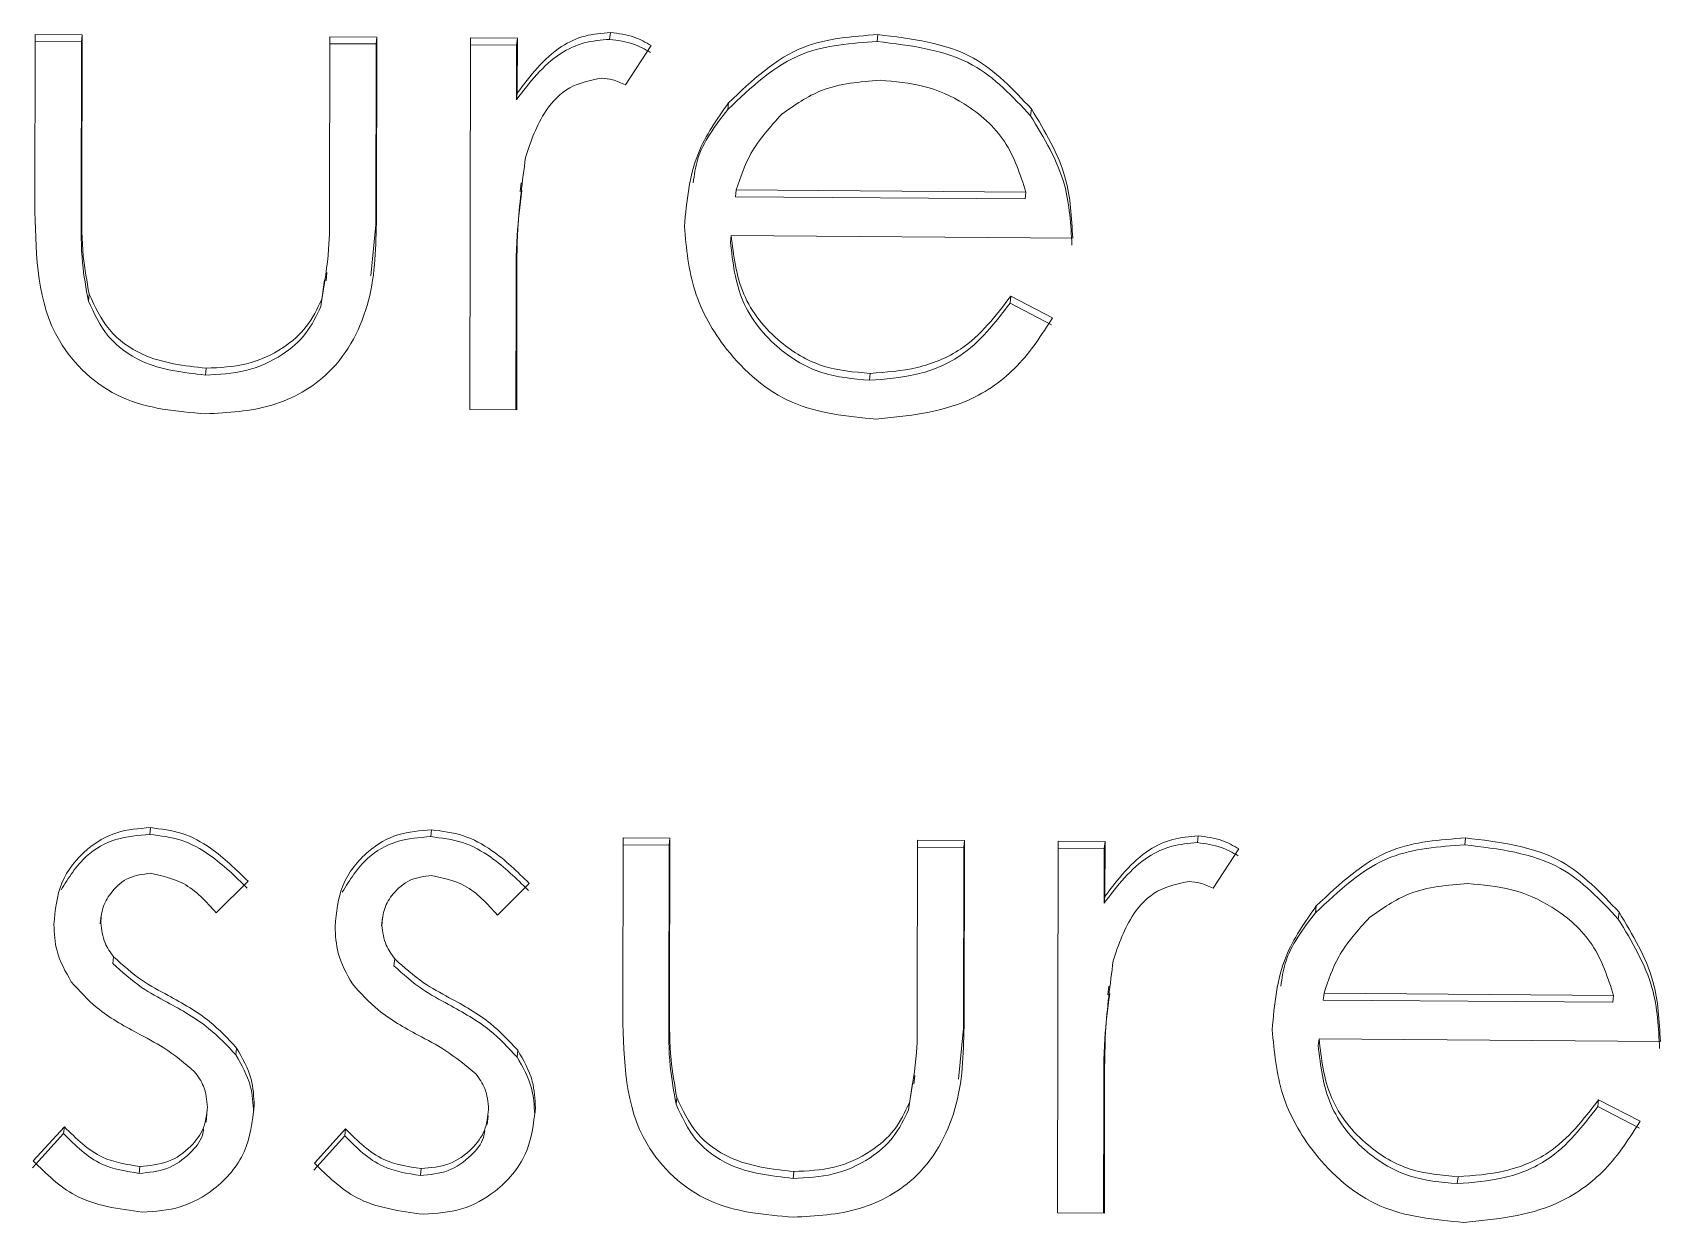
# Model space of a CAD drawing. Extents: x 766778 to 845620, y 133762 to 209800.
# Drawn here: x 788379.12 to 788390.03, y 190698.49 to 190706.46 of the extents above; entities that cross this region are included whole.
import ezdxf

# ---------------------------------------------------------------- set-up
doc = ezdxf.new("R2010")
doc.units = 0
doc.header["$MEASUREMENT"] = 0
doc.layers.get('0').update_dxf_attribs({"color": 1, "linetype": 'CONTINUOUS'})

# ---------------------------------------------------------------- blocks, each defined once
blk = doc.blocks.new('fifui')
at = {"color": 252, "linetype": 'Continuous', "lineweight": 5}
for p, q in [((405101.026, -8303.233), (405101.032, -8303.187)), ((405097.178, -8303.208), (405097.492, -8303.21)), ((405097.178, -8304.397), (405097.178, -8303.208)), ((405097.178, -8303.254), (405097.487, -8303.256)), ((405097.487, -8303.256), (405097.492, -8303.21)), ((405097.487, -8303.256), (405097.487, -8304.41)), ((405097.492, -8303.21), (405097.492, -8304.364)), ((405099.152, -8303.22), (405099.466, -8303.222)), ((405099.152, -8304.374), (405099.152, -8303.22)), ((405099.152, -8303.266), (405099.461, -8303.267)), ((405099.461, -8303.267), (405099.466, -8303.222)), ((405099.461, -8303.267), (405099.461, -8304.479)), ((405099.466, -8303.222), (405099.466, -8304.434)), ((405100.094, -8303.225), (405100.408, -8303.227)), ((405100.094, -8305.715), (405100.094, -8303.225)), ((405100.094, -8303.271), (405100.403, -8303.273)), ((405100.403, -8303.273), (405100.408, -8303.227)), ((405100.403, -8303.273), (405100.403, -8303.639)), ((405100.408, -8303.227), (405100.408, -8303.594)), ((405101.305, -8303.274), (405101.133, -8303.538)), ((405102.818, -8303.244), (405102.823, -8303.198)), ((405100.403, -8303.639), (405100.408, -8303.594)), ((405101.818, -8303.702), (405101.824, -8303.656)), ((405103.847, -8303.74), (405103.853, -8303.694)), ((405100.435, -8304.195), (405100.428, -8304.253)), ((405101.871, -8304.286), (405101.876, -8304.241)), ((405101.876, -8304.241), (405103.817, -8304.252)), ((405103.812, -8304.298), (405103.817, -8304.252)), ((405101.871, -8304.286), (405103.812, -8304.298)), ((405099.461, -8304.479), (405099.429, -8304.822)), ((405101.838, -8304.592), (405101.843, -8304.546)), ((405104.131, -8304.56), (405101.843, -8304.546)), ((405099.129, -8304.855), (405099.135, -8304.798)), ((405099.095, -8305.027), (405099.119, -8304.848)), ((405100.403, -8304.926), (405100.403, -8305.717)), ((405100.408, -8304.88), (405100.408, -8305.717)), ((405097.537, -8304.993), (405097.542, -8304.947)), ((405099.095, -8305.027), (405099.1, -8304.981)), ((405103.712, -8304.996), (405103.717, -8304.95)), ((405103.712, -8304.996), (405103.991, -8305.141)), ((405103.717, -8304.95), (405103.996, -8305.095)), ((405098.322, -8305.488), (405098.327, -8305.442)), ((405102.771, -8305.515), (405102.776, -8305.469)), ((405100.408, -8305.717), (405100.094, -8305.715)), ((405097.954, -8308.568), (405097.959, -8308.522)), ((405099.838, -8308.579), (405099.843, -8308.534)), ((405101.126, -8308.585), (405101.44, -8308.587)), ((405101.126, -8309.774), (405101.126, -8308.585)), ((405101.126, -8308.631), (405101.434, -8308.633)), ((405101.434, -8308.633), (405101.44, -8308.587)), ((405101.434, -8308.633), (405101.434, -8309.787)), ((405101.44, -8308.587), (405101.44, -8309.742)), ((405103.099, -8308.597), (405103.413, -8308.599)), ((405103.099, -8309.752), (405103.099, -8308.597)), ((405103.408, -8308.645), (405103.413, -8308.599)), ((405103.413, -8308.599), (405103.413, -8309.811)), ((405104.041, -8308.602), (405104.355, -8308.604)), ((405104.041, -8311.092), (405104.041, -8308.602)), ((405104.35, -8308.65), (405104.355, -8308.604)), ((405104.355, -8308.604), (405104.355, -8308.971)), ((405104.974, -8308.61), (405104.979, -8308.564)), ((405106.765, -8308.621), (405106.77, -8308.575)), ((405103.099, -8308.643), (405103.408, -8308.645)), ((405103.408, -8308.645), (405103.408, -8309.857)), ((405104.041, -8308.648), (405104.35, -8308.65)), ((405104.35, -8308.65), (405104.35, -8309.017)), ((405105.252, -8308.651), (405105.08, -8308.915)), ((405098.614, -8308.88), (405098.401, -8309.093)), ((405100.498, -8308.892), (405100.285, -8309.104)), ((405104.35, -8309.017), (405104.355, -8308.971)), ((405105.766, -8309.079), (405105.771, -8309.033)), ((405107.795, -8309.117), (405107.8, -8309.071)), ((405097.631, -8309.111), (405097.624, -8309.168)), ((405099.515, -8309.122), (405099.508, -8309.18)), ((405097.708, -8309.433), (405097.714, -8309.388)), ((405099.592, -8309.445), (405099.598, -8309.399)), ((405104.382, -8309.572), (405104.376, -8309.63)), ((405105.818, -8309.664), (405105.824, -8309.618)), ((405105.824, -8309.618), (405107.764, -8309.629)), ((405105.818, -8309.664), (405107.759, -8309.675)), ((405107.759, -8309.675), (405107.764, -8309.629)), ((405103.408, -8309.857), (405103.376, -8310.199)), ((405105.785, -8309.969), (405105.791, -8309.923)), ((405108.078, -8309.937), (405105.791, -8309.923)), ((405098.534, -8310.044), (405098.539, -8309.998)), ((405100.418, -8310.056), (405100.423, -8310.01)), ((405103.042, -8310.404), (405103.067, -8310.225)), ((405103.076, -8310.232), (405103.083, -8310.175)), ((405104.355, -8310.257), (405104.355, -8311.094)), ((405098.653, -8310.43), (405098.658, -8310.384)), ((405101.484, -8310.37), (405101.489, -8310.324)), ((405103.042, -8310.404), (405103.047, -8310.358)), ((405104.35, -8310.303), (405104.35, -8311.094)), ((405107.66, -8310.373), (405107.665, -8310.328)), ((405107.66, -8310.373), (405107.939, -8310.518)), ((405107.665, -8310.328), (405107.944, -8310.472)), ((405098.335, -8310.495), (405098.341, -8310.438)), ((405100.219, -8310.507), (405100.225, -8310.449)), ((405100.537, -8310.441), (405100.542, -8310.395)), ((405097.173, -8310.803), (405097.381, -8310.574)), ((405097.178, -8310.757), (405097.386, -8310.528)), ((405097.381, -8310.574), (405097.386, -8310.528)), ((405099.057, -8310.815), (405099.265, -8310.585)), ((405099.062, -8310.769), (405099.27, -8310.539)), ((405099.265, -8310.585), (405099.27, -8310.539)), ((405097.888, -8310.839), (405097.893, -8310.793)), ((405099.772, -8310.85), (405099.777, -8310.804)), ((405102.269, -8310.865), (405102.274, -8310.819)), ((405106.718, -8310.892), (405106.724, -8310.846)), ((405104.355, -8311.094), (405104.041, -8311.092))]:
    blk.add_line(p, q, dxfattribs=at)
for points, knots in [([(405100.408, -8303.594), (405100.496, -8303.477), (405100.618, -8303.315), (405100.859, -8303.201), (405100.974, -8303.192), (405101.032, -8303.187)], [0, 0, 0, 0, 0.558789, 0.779483, 1, 1, 1, 1]), ([(405101.032, -8303.187), (405101.086, -8303.194), (405101.183, -8303.206), (405101.268, -8303.253), (405101.305, -8303.274)], [0, 0, 0, 0, 0.559241, 1, 1, 1, 1]), ([(405100.403, -8303.639), (405100.491, -8303.523), (405100.613, -8303.361), (405100.853, -8303.247), (405100.969, -8303.238), (405101.026, -8303.233)], [0, 0, 0, 0, 0.558789, 0.779478, 1, 1, 1, 1]), ([(405101.026, -8303.233), (405101.081, -8303.24), (405101.178, -8303.252), (405101.262, -8303.299), (405101.3, -8303.32)], [0, 0, 0, 0, 0.559232, 1, 1, 1, 1]), ([(405101.818, -8303.702), (405101.975, -8303.552), (405102.256, -8303.285), (405102.646, -8303.256), (405102.818, -8303.244)], [0, 0, 0, 0, 0.558576, 1, 1, 1, 1]), ([(405101.824, -8303.656), (405101.981, -8303.507), (405102.262, -8303.239), (405102.651, -8303.211), (405102.823, -8303.198)], [0, 0, 0, 0, 0.558572, 1, 1, 1, 1]), ([(405102.818, -8303.244), (405103.045, -8303.271), (405103.452, -8303.319), (405103.726, -8303.611), (405103.847, -8303.74)], [0, 0, 0, 0, 0.558913, 1, 1, 1, 1]), ([(405102.823, -8303.198), (405103.05, -8303.225), (405103.457, -8303.273), (405103.732, -8303.565), (405103.853, -8303.694)], [0, 0, 0, 0, 0.558918, 1, 1, 1, 1]), ([(405100.972, -8303.493), (405100.898, -8303.508), (405100.75, -8303.538), (405100.559, -8303.738), (405100.5, -8303.917), (405100.464, -8304.026)], [0, 0, 0, 0, 0.278346, 0.558776, 1, 1, 1, 1]), ([(405101.133, -8303.538), (405101.104, -8303.525), (405101.053, -8303.501), (405100.997, -8303.495), (405100.972, -8303.493)], [0, 0, 0, 0, 0.560411, 1, 1, 1, 1]), ([(405102.839, -8303.504), (405102.704, -8303.515), (405102.461, -8303.534), (405102.266, -8303.672), (405102.18, -8303.733)], [0, 0, 0, 0, 0.5594636, 1, 1, 1, 1]), ([(405103.817, -8304.252), (405103.779, -8304.134), (405103.702, -8303.898), (405103.433, -8303.66), (405103.136, -8303.528), (405102.938, -8303.512), (405102.839, -8303.504)], [0, 0, 0, 0, 0.280138, 0.559195, 0.779601, 1, 1, 1, 1]), ([(405101.529, -8304.486), (405101.545, -8304.317), (405101.573, -8304.014), (405101.747, -8303.766), (405101.824, -8303.656)], [0, 0, 0, 0, 0.559429, 1, 1, 1, 1]), ([(405101.588, -8304.193), (405101.595, -8304.141), (405101.62, -8303.959), (405101.736, -8303.809), (405101.818, -8303.702)], [0, 0, 0, 0, 0.281863, 1, 1, 1, 1]), ([(405102.18, -8303.733), (405102.104, -8303.817), (405101.968, -8303.967), (405101.904, -8304.157), (405101.876, -8304.241)], [0, 0, 0, 0, 0.558792, 1, 1, 1, 1]), ([(405103.853, -8303.694), (405103.944, -8303.845), (405104.107, -8304.113), (405104.124, -8304.423), (405104.131, -8304.56)], [0, 0, 0, 0, 0.558898, 1, 1, 1, 1]), ([(405103.847, -8303.74), (405103.939, -8303.89), (405104.101, -8304.159), (405104.118, -8304.469), (405104.126, -8304.606)], [0, 0, 0, 0, 0.5588909, 1, 1, 1, 1]), ([(405100.464, -8304.026), (405100.443, -8304.185), (405100.406, -8304.468), (405100.407, -8304.754), (405100.408, -8304.88)], [0, 0, 0, 0, 0.559642, 1, 1, 1, 1]), ([(405100.44, -8304.248), (405100.428, -8304.348), (405100.4, -8304.573), (405100.402, -8304.8), (405100.403, -8304.926)], [0, 0, 0, 0, 0.444781, 1, 1, 1, 1]), ([(405097.492, -8304.364), (405097.492, -8304.474), (405097.491, -8304.67), (405097.527, -8304.862), (405097.542, -8304.947)], [0, 0, 0, 0, 0.560377, 1, 1, 1, 1]), ([(405099.1, -8304.981), (405099.119, -8304.868), (405099.153, -8304.668), (405099.152, -8304.464), (405099.152, -8304.374)], [0, 0, 0, 0, 0.559375, 1, 1, 1, 1]), ([(405098.324, -8305.748), (405098.13, -8305.732), (405097.742, -8305.7), (405097.198, -8305.198), (405097.186, -8304.701), (405097.178, -8304.397)], [0, 0, 0, 0, 0.280971, 0.559783, 1, 1, 1, 1]), ([(405097.487, -8304.41), (405097.487, -8304.52), (405097.486, -8304.715), (405097.521, -8304.908), (405097.537, -8304.993)], [0, 0, 0, 0, 0.560377, 1, 1, 1, 1]), ([(405099.466, -8304.434), (405099.463, -8304.62), (405099.457, -8304.989), (405099.211, -8305.474), (405098.774, -8305.723), (405098.474, -8305.74), (405098.324, -8305.748)], [0, 0, 0, 0, 0.281502, 0.559651, 0.779296, 1, 1, 1, 1]), ([(405102.815, -8305.775), (405102.621, -8305.757), (405102.233, -8305.72), (405101.814, -8305.354), (405101.571, -8304.928), (405101.543, -8304.633), (405101.529, -8304.486)], [0, 0, 0, 0, 0.27989, 0.558858, 0.779464, 1, 1, 1, 1]), ([(405101.838, -8304.592), (405101.854, -8304.727), (405101.886, -8304.997), (405102.134, -8305.303), (405102.444, -8305.487), (405102.662, -8305.505), (405102.771, -8305.515)], [0, 0, 0, 0, 0.279972, 0.55936, 0.779532, 1, 1, 1, 1]), ([(405101.843, -8304.546), (405101.859, -8304.681), (405101.892, -8304.951), (405102.139, -8305.257), (405102.449, -8305.441), (405102.667, -8305.46), (405102.776, -8305.469)], [0, 0, 0, 0, 0.279961, 0.559355, 0.779522, 1, 1, 1, 1]), ([(405097.537, -8304.993), (405097.575, -8305.076), (405097.653, -8305.244), (405097.934, -8305.445), (405098.175, -8305.472), (405098.322, -8305.488)], [0, 0, 0, 0, 0.280114, 0.560553, 1, 1, 1, 1]), ([(405097.542, -8304.947), (405097.581, -8305.03), (405097.658, -8305.198), (405097.939, -8305.399), (405098.18, -8305.426), (405098.327, -8305.442)], [0, 0, 0, 0, 0.280121, 0.560545, 1, 1, 1, 1]), ([(405098.322, -8305.488), (405098.413, -8305.483), (405098.595, -8305.474), (405098.827, -8305.369), (405099.004, -8305.216), (405099.065, -8305.09), (405099.095, -8305.027)], [0, 0, 0, 0, 0.280271, 0.560011, 0.780071, 1, 1, 1, 1]), ([(405098.327, -8305.442), (405098.418, -8305.438), (405098.6, -8305.428), (405098.833, -8305.323), (405099.009, -8305.17), (405099.07, -8305.044), (405099.1, -8304.981)], [0, 0, 0, 0, 0.280271, 0.560004, 0.780073, 1, 1, 1, 1]), ([(405102.771, -8305.515), (405102.877, -8305.507), (405103.088, -8305.491), (405103.447, -8305.344), (405103.612, -8305.128), (405103.712, -8304.996)], [0, 0, 0, 0, 0.280534, 0.560962, 1, 1, 1, 1]), ([(405102.776, -8305.469), (405102.882, -8305.461), (405103.093, -8305.445), (405103.452, -8305.298), (405103.617, -8305.082), (405103.717, -8304.95)], [0, 0, 0, 0, 0.280528, 0.560961, 1, 1, 1, 1]), ([(405103.996, -8305.095), (405103.925, -8305.207), (405103.782, -8305.431), (405103.38, -8305.718), (405103.029, -8305.753), (405102.815, -8305.775)], [0, 0, 0, 0, 0.280927, 0.561409, 1, 1, 1, 1]), ([(405097.313, -8309.172), (405097.322, -8309.076), (405097.341, -8308.886), (405097.511, -8308.669), (405097.728, -8308.539), (405097.882, -8308.528), (405097.959, -8308.522)], [0, 0, 0, 0, 0.279937, 0.559422, 0.779602, 1, 1, 1, 1]), ([(405097.959, -8308.522), (405098.031, -8308.531), (405098.175, -8308.547), (405098.403, -8308.674), (405098.534, -8308.802), (405098.614, -8308.88)], [0, 0, 0, 0, 0.279551, 0.559701, 1, 1, 1, 1]), ([(405097.361, -8308.94), (405097.411, -8308.859), (405097.501, -8308.713), (405097.724, -8308.585), (405097.877, -8308.574), (405097.954, -8308.568)], [0, 0, 0, 0, 0.3881673, 0.693933, 1, 1, 1, 1]), ([(405097.954, -8308.568), (405098.026, -8308.576), (405098.169, -8308.593), (405098.398, -8308.72), (405098.528, -8308.848), (405098.608, -8308.926)], [0, 0, 0, 0, 0.279551, 0.559699, 1, 1, 1, 1]), ([(405099.197, -8309.183), (405099.206, -8309.088), (405099.225, -8308.897), (405099.395, -8308.68), (405099.612, -8308.55), (405099.766, -8308.539), (405099.843, -8308.534)], [0, 0, 0, 0, 0.279936, 0.559434, 0.7796, 1, 1, 1, 1]), ([(405099.245, -8308.952), (405099.295, -8308.87), (405099.385, -8308.724), (405099.608, -8308.596), (405099.761, -8308.585), (405099.838, -8308.579)], [0, 0, 0, 0, 0.388167, 0.693935, 1, 1, 1, 1]), ([(405099.838, -8308.579), (405099.91, -8308.588), (405100.053, -8308.604), (405100.281, -8308.731), (405100.412, -8308.859), (405100.492, -8308.938)], [0, 0, 0, 0, 0.279551, 0.559701, 1, 1, 1, 1]), ([(405099.843, -8308.534), (405099.915, -8308.542), (405100.059, -8308.559), (405100.287, -8308.685), (405100.418, -8308.813), (405100.498, -8308.892)], [0, 0, 0, 0, 0.279551, 0.559699, 1, 1, 1, 1]), ([(405104.35, -8309.017), (405104.438, -8308.9), (405104.56, -8308.738), (405104.801, -8308.624), (405104.916, -8308.615), (405104.974, -8308.61)], [0, 0, 0, 0, 0.5587966, 0.7794837, 1, 1, 1, 1]), ([(405104.355, -8308.971), (405104.443, -8308.854), (405104.566, -8308.692), (405104.806, -8308.579), (405104.921, -8308.569), (405104.979, -8308.564)], [0, 0, 0, 0, 0.558785, 0.779485, 1, 1, 1, 1]), ([(405104.974, -8308.61), (405105.028, -8308.617), (405105.125, -8308.629), (405105.21, -8308.676), (405105.247, -8308.697)], [0, 0, 0, 0, 0.5592608, 1, 1, 1, 1]), ([(405104.979, -8308.564), (405105.033, -8308.571), (405105.13, -8308.583), (405105.215, -8308.63), (405105.252, -8308.651)], [0, 0, 0, 0, 0.559232, 1, 1, 1, 1]), ([(405105.766, -8309.079), (405105.923, -8308.93), (405106.204, -8308.662), (405106.593, -8308.634), (405106.765, -8308.621)], [0, 0, 0, 0, 0.558571, 1, 1, 1, 1]), ([(405105.771, -8309.033), (405105.928, -8308.884), (405106.209, -8308.616), (405106.599, -8308.588), (405106.77, -8308.575)], [0, 0, 0, 0, 0.558583, 1, 1, 1, 1]), ([(405106.765, -8308.621), (405106.993, -8308.648), (405107.399, -8308.696), (405107.674, -8308.988), (405107.795, -8309.117)], [0, 0, 0, 0, 0.558919, 1, 1, 1, 1]), ([(405106.77, -8308.575), (405106.998, -8308.602), (405107.404, -8308.65), (405107.679, -8308.943), (405107.8, -8309.071)], [0, 0, 0, 0, 0.558913, 1, 1, 1, 1]), ([(405097.959, -8308.828), (405097.909, -8308.834), (405097.81, -8308.846), (405097.704, -8308.94), (405097.637, -8309.047), (405097.63, -8309.123), (405097.627, -8309.161)], [0, 0, 0, 0, 0.279335, 0.559101, 0.779533, 1, 1, 1, 1]), ([(405098.401, -8309.093), (405098.333, -8309.017), (405098.213, -8308.883), (405098.036, -8308.845), (405097.959, -8308.828)], [0, 0, 0, 0, 0.562064, 1, 1, 1, 1]), ([(405099.843, -8308.839), (405099.793, -8308.845), (405099.694, -8308.858), (405099.588, -8308.951), (405099.521, -8309.058), (405099.514, -8309.134), (405099.511, -8309.172)], [0, 0, 0, 0, 0.279331, 0.559097, 0.779534, 1, 1, 1, 1]), ([(405100.285, -8309.104), (405100.217, -8309.028), (405100.097, -8308.894), (405099.92, -8308.856), (405099.843, -8308.839)], [0, 0, 0, 0, 0.562067, 1, 1, 1, 1]), ([(405104.919, -8308.87), (405104.846, -8308.885), (405104.697, -8308.916), (405104.507, -8309.115), (405104.447, -8309.294), (405104.411, -8309.403)], [0, 0, 0, 0, 0.278344, 0.558771, 1, 1, 1, 1]), ([(405105.08, -8308.915), (405105.051, -8308.902), (405105, -8308.879), (405104.944, -8308.872), (405104.919, -8308.87)], [0, 0, 0, 0, 0.560397, 1, 1, 1, 1]), ([(405106.787, -8308.881), (405106.651, -8308.892), (405106.408, -8308.911), (405106.214, -8309.049), (405106.128, -8309.11)], [0, 0, 0, 0, 0.559457, 1, 1, 1, 1]), ([(405107.764, -8309.629), (405107.726, -8309.511), (405107.649, -8309.275), (405107.381, -8309.037), (405107.083, -8308.906), (405106.885, -8308.889), (405106.787, -8308.881)], [0, 0, 0, 0, 0.280137, 0.559189, 0.7796, 1, 1, 1, 1]), ([(405105.477, -8309.863), (405105.492, -8309.694), (405105.52, -8309.392), (405105.694, -8309.143), (405105.771, -8309.033)], [0, 0, 0, 0, 0.559425, 1, 1, 1, 1]), ([(405107.8, -8309.071), (405107.891, -8309.222), (405108.054, -8309.491), (405108.071, -8309.8), (405108.078, -8309.937)], [0, 0, 0, 0, 0.558906, 1, 1, 1, 1]), ([(405097.43, -8309.556), (405097.392, -8309.488), (405097.324, -8309.368), (405097.316, -8309.232), (405097.313, -8309.172)], [0, 0, 0, 0, 0.559605, 1, 1, 1, 1]), ([(405097.627, -8309.161), (405097.633, -8309.207), (405097.643, -8309.29), (405097.692, -8309.358), (405097.714, -8309.388)], [0, 0, 0, 0, 0.559042, 1, 1, 1, 1]), ([(405099.314, -8309.567), (405099.276, -8309.5), (405099.208, -8309.379), (405099.2, -8309.243), (405099.197, -8309.183)], [0, 0, 0, 0, 0.559601, 1, 1, 1, 1]), ([(405099.511, -8309.172), (405099.517, -8309.219), (405099.527, -8309.301), (405099.576, -8309.369), (405099.598, -8309.399)], [0, 0, 0, 0, 0.55903, 1, 1, 1, 1]), ([(405105.535, -8309.57), (405105.542, -8309.518), (405105.568, -8309.336), (405105.683, -8309.187), (405105.766, -8309.079)], [0, 0, 0, 0, 0.281869, 1, 1, 1, 1]), ([(405106.128, -8309.11), (405106.051, -8309.194), (405105.915, -8309.344), (405105.852, -8309.534), (405105.824, -8309.618)], [0, 0, 0, 0, 0.558804, 1, 1, 1, 1]), ([(405107.795, -8309.117), (405107.886, -8309.268), (405108.049, -8309.537), (405108.066, -8309.846), (405108.073, -8309.983)], [0, 0, 0, 0, 0.558898, 1, 1, 1, 1]), ([(405097.714, -8309.388), (405097.776, -8309.444), (405097.888, -8309.544), (405098.02, -8309.615), (405098.079, -8309.646)], [0, 0, 0, 0, 0.55902, 1, 1, 1, 1]), ([(405099.598, -8309.399), (405099.66, -8309.455), (405099.772, -8309.555), (405099.904, -8309.626), (405099.963, -8309.658)], [0, 0, 0, 0, 0.55902, 1, 1, 1, 1]), ([(405104.411, -8309.403), (405104.391, -8309.562), (405104.354, -8309.845), (405104.355, -8310.131), (405104.355, -8310.257)], [0, 0, 0, 0, 0.559631, 1, 1, 1, 1]), ([(405097.708, -8309.433), (405097.771, -8309.489), (405097.882, -8309.59), (405098.015, -8309.661), (405098.074, -8309.692)], [0, 0, 0, 0, 0.5590071, 1, 1, 1, 1]), ([(405099.592, -8309.445), (405099.655, -8309.501), (405099.766, -8309.601), (405099.899, -8309.672), (405099.958, -8309.703)], [0, 0, 0, 0, 0.559036, 1, 1, 1, 1]), ([(405097.871, -8309.898), (405097.778, -8309.847), (405097.611, -8309.756), (405097.485, -8309.617), (405097.43, -8309.556)], [0, 0, 0, 0, 0.560666, 1, 1, 1, 1]), ([(405099.755, -8309.91), (405099.662, -8309.858), (405099.495, -8309.767), (405099.369, -8309.628), (405099.314, -8309.567)], [0, 0, 0, 0, 0.560669, 1, 1, 1, 1]), ([(405098.074, -8309.692), (405098.17, -8309.745), (405098.343, -8309.84), (405098.476, -8309.982), (405098.534, -8310.044)], [0, 0, 0, 0, 0.560671, 1, 1, 1, 1]), ([(405098.079, -8309.646), (405098.176, -8309.699), (405098.348, -8309.794), (405098.481, -8309.936), (405098.539, -8309.998)], [0, 0, 0, 0, 0.560636, 1, 1, 1, 1]), ([(405099.958, -8309.703), (405100.054, -8309.756), (405100.227, -8309.851), (405100.36, -8309.993), (405100.418, -8310.056)], [0, 0, 0, 0, 0.560657, 1, 1, 1, 1]), ([(405099.963, -8309.658), (405100.06, -8309.711), (405100.232, -8309.805), (405100.365, -8309.947), (405100.423, -8310.01)], [0, 0, 0, 0, 0.56065, 1, 1, 1, 1]), ([(405104.388, -8309.625), (405104.375, -8309.725), (405104.347, -8309.95), (405104.349, -8310.177), (405104.35, -8310.303)], [0, 0, 0, 0, 0.444792, 1, 1, 1, 1]), ([(405102.272, -8311.125), (405102.077, -8311.109), (405101.689, -8311.077), (405101.145, -8310.575), (405101.133, -8310.079), (405101.126, -8309.774)], [0, 0, 0, 0, 0.280971, 0.559782, 1, 1, 1, 1]), ([(405101.434, -8309.787), (405101.434, -8309.897), (405101.433, -8310.093), (405101.469, -8310.285), (405101.484, -8310.37)], [0, 0, 0, 0, 0.560372, 1, 1, 1, 1]), ([(405101.44, -8309.742), (405101.439, -8309.851), (405101.439, -8310.047), (405101.474, -8310.239), (405101.489, -8310.324)], [0, 0, 0, 0, 0.560391, 1, 1, 1, 1]), ([(405103.413, -8309.811), (405103.41, -8309.997), (405103.405, -8310.366), (405103.159, -8310.851), (405102.721, -8311.1), (405102.422, -8311.117), (405102.272, -8311.125)], [0, 0, 0, 0, 0.281501, 0.55964, 0.779296, 1, 1, 1, 1]), ([(405103.047, -8310.358), (405103.067, -8310.246), (405103.101, -8310.045), (405103.1, -8309.841), (405103.099, -8309.752)], [0, 0, 0, 0, 0.559365, 1, 1, 1, 1]), ([(405098.258, -8310.157), (405098.191, -8310.101), (405098.071, -8310.001), (405097.932, -8309.93), (405097.871, -8309.898)], [0, 0, 0, 0, 0.559088, 1, 1, 1, 1]), ([(405100.142, -8310.168), (405100.075, -8310.113), (405099.955, -8310.013), (405099.816, -8309.941), (405099.755, -8309.91)], [0, 0, 0, 0, 0.559085, 1, 1, 1, 1]), ([(405106.763, -8311.152), (405106.568, -8311.134), (405106.18, -8311.098), (405105.762, -8310.732), (405105.519, -8310.305), (405105.491, -8310.01), (405105.477, -8309.863)], [0, 0, 0, 0, 0.27989, 0.558864, 0.779463, 1, 1, 1, 1]), ([(405105.791, -8309.923), (405105.807, -8310.058), (405105.839, -8310.328), (405106.086, -8310.635), (405106.397, -8310.818), (405106.615, -8310.837), (405106.724, -8310.846)], [0, 0, 0, 0, 0.27996, 0.559356, 0.779523, 1, 1, 1, 1]), ([(405098.534, -8310.044), (405098.573, -8310.112), (405098.642, -8310.232), (405098.65, -8310.37), (405098.653, -8310.43)], [0, 0, 0, 0, 0.55949, 1, 1, 1, 1]), ([(405098.539, -8309.998), (405098.578, -8310.066), (405098.647, -8310.187), (405098.655, -8310.324), (405098.658, -8310.384)], [0, 0, 0, 0, 0.5594481, 1, 1, 1, 1]), ([(405100.418, -8310.056), (405100.457, -8310.123), (405100.526, -8310.244), (405100.534, -8310.381), (405100.537, -8310.441)], [0, 0, 0, 0, 0.559478, 1, 1, 1, 1]), ([(405100.423, -8310.01), (405100.462, -8310.077), (405100.531, -8310.198), (405100.539, -8310.335), (405100.542, -8310.395)], [0, 0, 0, 0, 0.559457, 1, 1, 1, 1]), ([(405105.785, -8309.969), (405105.802, -8310.104), (405105.834, -8310.374), (405106.081, -8310.68), (405106.392, -8310.864), (405106.609, -8310.883), (405106.718, -8310.892)], [0, 0, 0, 0, 0.279965, 0.559362, 0.779531, 1, 1, 1, 1]), ([(405098.344, -8310.395), (405098.34, -8310.347), (405098.332, -8310.26), (405098.281, -8310.189), (405098.258, -8310.157)], [0, 0, 0, 0, 0.5596059, 1, 1, 1, 1]), ([(405100.228, -8310.406), (405100.224, -8310.358), (405100.216, -8310.271), (405100.165, -8310.2), (405100.142, -8310.168)], [0, 0, 0, 0, 0.559595, 1, 1, 1, 1]), ([(405098.658, -8310.384), (405098.646, -8310.491), (405098.62, -8310.705), (405098.417, -8310.942), (405098.169, -8311.081), (405097.996, -8311.093), (405097.909, -8311.099)], [0, 0, 0, 0, 0.279548, 0.559225, 0.779475, 1, 1, 1, 1]), ([(405101.484, -8310.37), (405101.523, -8310.454), (405101.6, -8310.621), (405101.881, -8310.822), (405102.122, -8310.849), (405102.269, -8310.865)], [0, 0, 0, 0, 0.280122, 0.560545, 1, 1, 1, 1]), ([(405101.489, -8310.324), (405101.528, -8310.408), (405101.605, -8310.575), (405101.887, -8310.776), (405102.127, -8310.803), (405102.274, -8310.819)], [0, 0, 0, 0, 0.280117, 0.560548, 1, 1, 1, 1]), ([(405102.274, -8310.819), (405102.365, -8310.815), (405102.547, -8310.806), (405102.78, -8310.7), (405102.957, -8310.547), (405103.017, -8310.421), (405103.047, -8310.358)], [0, 0, 0, 0, 0.2802704, 0.5600084, 0.7800793, 1, 1, 1, 1]), ([(405106.718, -8310.892), (405106.824, -8310.884), (405107.035, -8310.868), (405107.394, -8310.722), (405107.559, -8310.505), (405107.66, -8310.373)], [0, 0, 0, 0, 0.280536, 0.560968, 1, 1, 1, 1]), ([(405106.724, -8310.846), (405106.829, -8310.838), (405107.041, -8310.822), (405107.4, -8310.676), (405107.564, -8310.46), (405107.665, -8310.328)], [0, 0, 0, 0, 0.280524, 0.560967, 1, 1, 1, 1]), ([(405097.893, -8310.793), (405097.957, -8310.787), (405098.084, -8310.775), (405098.23, -8310.672), (405098.328, -8310.541), (405098.339, -8310.444), (405098.344, -8310.395)], [0, 0, 0, 0, 0.279986, 0.559749, 0.779962, 1, 1, 1, 1]), ([(405099.777, -8310.804), (405099.841, -8310.798), (405099.968, -8310.787), (405100.114, -8310.683), (405100.212, -8310.552), (405100.223, -8310.455), (405100.228, -8310.406)], [0, 0, 0, 0, 0.279987, 0.559749, 0.779962, 1, 1, 1, 1]), ([(405100.542, -8310.395), (405100.53, -8310.502), (405100.504, -8310.717), (405100.301, -8310.953), (405100.053, -8311.092), (405099.88, -8311.104), (405099.793, -8311.11)], [0, 0, 0, 0, 0.279551, 0.559225, 0.779477, 1, 1, 1, 1]), ([(405102.269, -8310.865), (405102.36, -8310.861), (405102.542, -8310.851), (405102.775, -8310.746), (405102.951, -8310.593), (405103.012, -8310.467), (405103.042, -8310.404)], [0, 0, 0, 0, 0.280273, 0.560011, 0.780071, 1, 1, 1, 1]), ([(405107.944, -8310.472), (405107.872, -8310.584), (405107.73, -8310.809), (405107.328, -8311.095), (405106.977, -8311.131), (405106.763, -8311.152)], [0, 0, 0, 0, 0.280913, 0.56141, 1, 1, 1, 1]), ([(405097.381, -8310.574), (405097.461, -8310.653), (405097.602, -8310.795), (405097.801, -8310.825), (405097.888, -8310.839)], [0, 0, 0, 0, 0.560834, 1, 1, 1, 1]), ([(405097.386, -8310.528), (405097.466, -8310.607), (405097.608, -8310.749), (405097.806, -8310.78), (405097.893, -8310.793)], [0, 0, 0, 0, 0.560819, 1, 1, 1, 1]), ([(405097.888, -8310.839), (405097.952, -8310.833), (405098.079, -8310.822), (405098.222, -8310.717), (405098.307, -8310.616), (405098.317, -8310.554), (405098.319, -8310.539)], [0, 0, 0, 0, 0.3304332, 0.6606149, 0.9205034, 1, 1, 1, 1]), ([(405099.265, -8310.585), (405099.345, -8310.665), (405099.486, -8310.806), (405099.685, -8310.837), (405099.772, -8310.85)], [0, 0, 0, 0, 0.560834, 1, 1, 1, 1]), ([(405099.27, -8310.539), (405099.35, -8310.619), (405099.492, -8310.76), (405099.69, -8310.791), (405099.777, -8310.804)], [0, 0, 0, 0, 0.560819, 1, 1, 1, 1]), ([(405099.772, -8310.85), (405099.836, -8310.844), (405099.963, -8310.833), (405100.106, -8310.728), (405100.191, -8310.628), (405100.201, -8310.565), (405100.203, -8310.55)], [0, 0, 0, 0, 0.330433, 0.66061, 0.920503, 1, 1, 1, 1]), ([(405097.909, -8311.099), (405097.751, -8311.078), (405097.467, -8311.041), (405097.266, -8310.844), (405097.178, -8310.757)], [0, 0, 0, 0, 0.559283, 1, 1, 1, 1]), ([(405099.793, -8311.11), (405099.635, -8311.089), (405099.351, -8311.052), (405099.15, -8310.855), (405099.062, -8310.769)], [0, 0, 0, 0, 0.559289, 1, 1, 1, 1])]:
    blk.add_open_spline(points, degree=3, knots=knots, dxfattribs=at)
blk = doc.blocks.new('A$C7EB86452')
at = {"rotation": 352.0000000000881}
blk.add_blockref('fifui', (-398601.243, 63941.463), dxfattribs=at)
blk = doc.blocks.new('ENGINE')
at = {"color": 4, "linetype": 'Continuous', "ltscale": 12, "rotation": 7.698618751251217}
blk.add_blockref('A$C7EB86452', (945855.316, 205857.513), dxfattribs=at)

msp = doc.modelspace()

# ---------------------------------------------------------------- block references
at = {"color": 7, "linetype": 'Continuous', "rotation": 0.1984573570547499}
msp.add_blockref('ENGINE', (-158232.80366, -17964.77499), dxfattribs=at)

doc.saveas('drawing.dxf')
